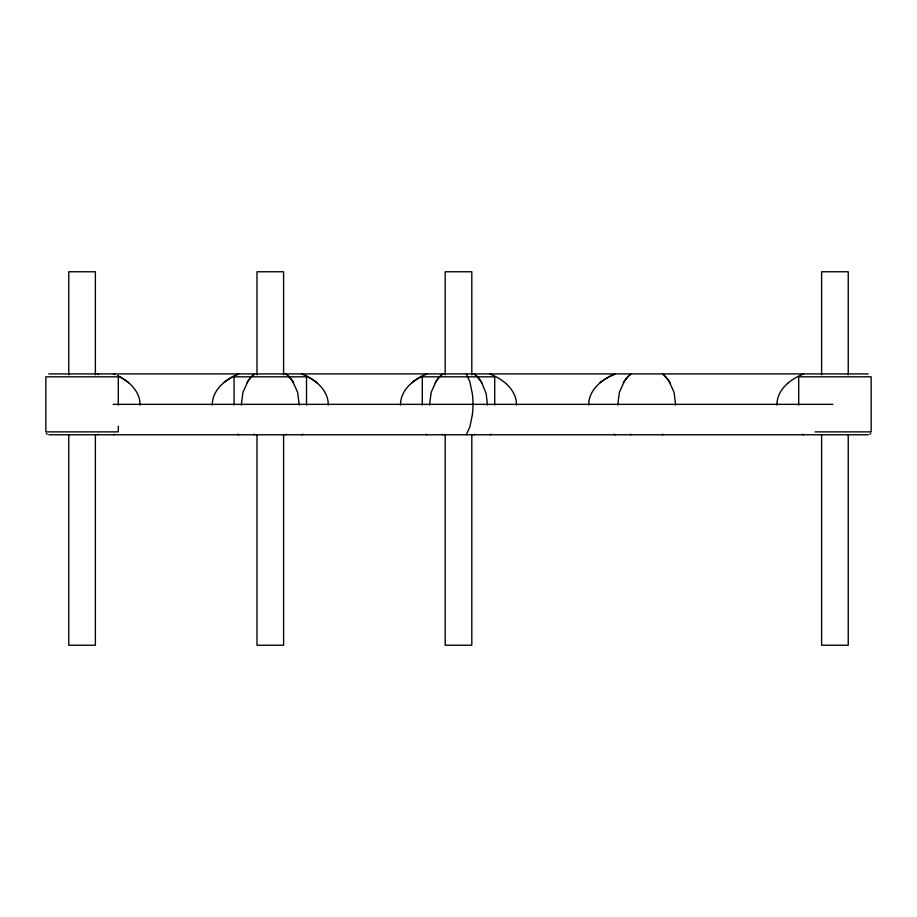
<?xml version="1.0" encoding="UTF-8"?>
<svg xmlns="http://www.w3.org/2000/svg" width="917" height="917" viewBox="0 0 917 917"><rect width="100%" height="100%" fill="white"/><g stroke="black" fill="none" stroke-linecap="round" stroke-linejoin="round"><path stroke-width="1.38" d="M299.263 405.073L297.624 392.327L292.603 381.231A56.785 28.393 -90 0 0 287.055 374.847L286.012 373.918M487.477 405.073L486.148 393.508L481.757 382.733A55.043 27.521 -90 0 0 475.258 374.87L474.284 373.976M675.68 405.073L674.052 392.327L669.032 381.231A56.785 28.393 -90 0 0 663.484 374.847L662.441 373.918M140.014 405.073C140.381 395.399 134.203 386.756 126.695 381.231A56.785 56.785 0 0 0 117.663 375.775A55.043 55.043 0 0 1 128.621 382.676M328.229 405.073C328.595 395.399 322.417 386.756 314.909 381.231A56.785 56.785 0 0 0 305.877 375.775M516.443 405.073C516.787 396.247 511.617 388.166 505.003 382.733A55.043 55.043 0 0 0 492.028 374.87L491.913 374.755M472.37 414.793L469.836 426.921L466.363 434.773M254.559 373.918L253.516 374.812A56.785 28.393 90 0 0 247.957 381.208L242.948 392.327L241.32 405.073M442.773 373.918L441.788 374.755A56.785 28.393 -90 0 0 436.171 381.208L431.162 392.327L429.523 405.073M630.988 373.918L630.002 374.755A56.785 28.393 -90 0 0 624.385 381.208L619.376 392.327L617.737 405.073M870.68 433.466L869.843 434.303M441.73 374.812L441.788 374.755A55.043 27.521 90 0 0 435.231 382.676M629.945 374.812L630.002 374.755A55.043 27.521 90 0 0 623.445 382.676M238.844 373.918L236.735 374.812A56.785 56.785 0 0 0 225.639 381.208C218.189 386.791 211.965 395.387 212.343 405.073M413.876 381.231C406.369 386.756 400.19 395.399 400.557 405.073M615.273 373.918L613.301 374.755A56.785 56.785 0 0 0 602.068 381.208C594.617 386.791 588.393 395.387 588.771 405.073M788.425 382.733C781.811 388.166 776.642 396.247 776.986 405.073M98.383 434.28L97.924 434.669M286.666 434.222L286.012 434.773M474.811 434.28L474.284 434.715M663.094 434.222L662.441 434.773M613.164 374.812L613.301 374.755A55.043 55.043 0 0 0 600.165 382.676M801.905 374.583L803.487 373.918M114.705 434.28L113.513 434.773M303.046 434.222L301.727 434.773M491.26 434.222L489.942 434.773M427.058 373.918L424.949 374.812A56.785 56.785 0 0 0 413.854 381.208M48.761 373.918L868.239 373.918M113.169 404.351L832.808 404.351M815.11 431.873L871.15 431.873L871.15 376.818L798.707 376.818L798.707 405.05M48.761 434.773L868.239 434.773M803.487 434.773L802.295 434.28M489.942 373.918L491.523 374.583M615.273 434.773L613.954 434.222M301.727 373.918L303.309 374.583M427.058 434.773L425.74 434.222M113.513 373.918L115.095 374.583M238.844 434.773L237.526 434.222M630.988 434.773L630.334 434.222M442.716 434.715L442.189 434.28M254.559 434.773L253.906 434.222M97.798 373.918L98.589 374.583M47.157 434.303L46.32 433.466M475.212 374.755L475.27 374.812A55.043 27.521 90 0 1 481.769 382.676M286.998 374.755L287.055 374.812A55.043 27.521 90 0 1 293.555 382.676M466.363 373.918L469.836 381.77L472.37 393.897A44.658 22.329 -90 0 1 472.37 414.667M848.236 374.789L848.236 271.764L821.621 271.764L821.621 374.789M848.236 434.887L848.236 645.236L821.621 645.236L821.621 434.887M494.722 405.05L494.722 376.818L422.278 376.818L422.278 405.05M471.808 374.789L471.808 271.764L445.192 271.764L445.192 374.789M471.808 434.887L471.808 645.236L445.192 645.236L445.192 434.887M306.507 405.05L306.507 376.818L234.064 376.818L234.064 405.05M283.594 374.789L283.594 271.764L256.978 271.764L256.978 374.789M283.594 434.887L283.594 645.236L256.978 645.236L256.978 434.887M118.293 405.05L118.293 376.818L45.85 376.818L45.85 431.873L118.293 431.873L118.293 426.233M95.379 374.789L95.379 271.764L68.764 271.764L68.764 374.789M95.379 434.887L95.379 645.236L68.764 645.236L68.764 434.887M788.379 382.676A55.043 55.043 0 0 1 801.401 374.87M411.951 382.676A55.043 55.043 0 0 1 422.92 375.798M223.737 382.676A55.043 55.043 0 0 1 236.758 374.87M303.814 374.87A55.043 55.043 0 0 1 316.835 382.676M247.017 382.676A55.043 27.521 -90 0 1 253.528 374.87M663.472 374.87A55.043 27.521 90 0 1 669.983 382.676"/></g></svg>
